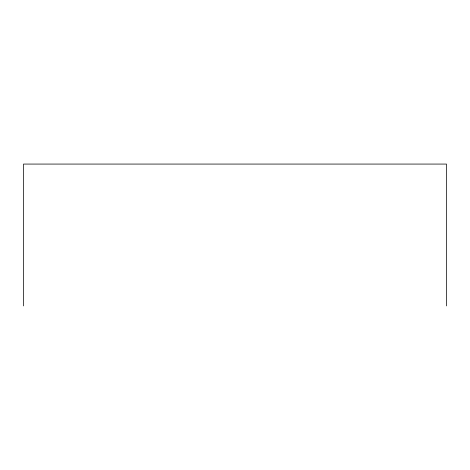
<?xml version="1.0" encoding="UTF-8"?>
<svg xmlns="http://www.w3.org/2000/svg" width="470" height="470" viewBox="0 0 470 470"><rect width="100%" height="100%" fill="white"/><g stroke="black" fill="none" stroke-linecap="round" stroke-linejoin="round"><path stroke-width="0.7" d="M446.5 305.929L446.5 164.071L23.5 164.071L23.5 305.929"/></g></svg>
